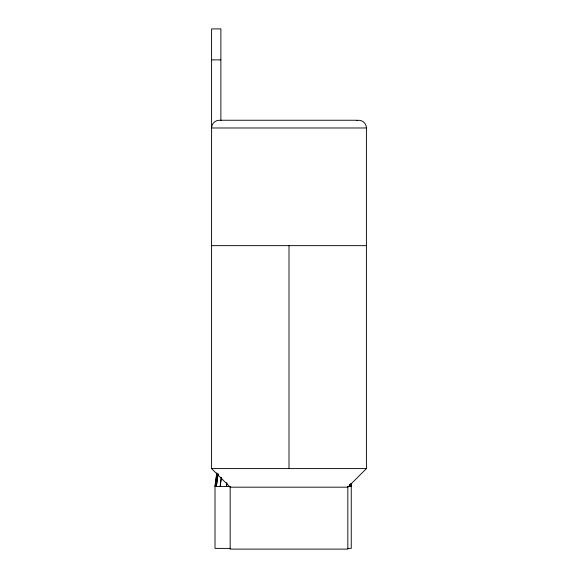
<?xml version="1.0" encoding="UTF-8"?>
<svg xmlns="http://www.w3.org/2000/svg" width="578" height="578" viewBox="0 0 578 578"><rect width="100%" height="100%" fill="white"/><g stroke="black" fill="none" stroke-linecap="round" stroke-linejoin="round"><path stroke-width="0.87" d="M221.266 477.544L220.196 486.459L221.331 477.544M216.736 473.035L215.009 486.459L215.009 548.392L230.723 548.392M218.022 473.967L216.316 486.459L218.116 473.974M216.938 473.079L215.009 486.459L230.723 486.459M220.875 120.448L220.875 28.9L211.591 28.9L211.591 468.592L230.167 487.175L347.833 487.175L366.409 468.592L366.409 127.984A7.738 7.738 0 0 0 356.669 120.506M211.591 59.866L220.875 59.866M220.709 120.246L357.291 120.246M366.409 127.984L211.591 127.984A7.738 7.738 0 0 1 219.329 120.246L221.331 120.506M211.591 245.65L366.409 245.65M211.591 468.592L366.409 468.592M347.616 486.459L351.251 486.459L351.251 548.392L347.616 548.392M347.833 487.175L347.833 549.1L230.167 549.1L230.167 487.175M289 245.65L289 468.592M226.8 482.876L226.489 486.459L226.814 482.876M349.943 486.459L349.654 484.682L349.943 486.459M351.251 486.459L350.824 483.793L351.251 486.459"/></g></svg>
